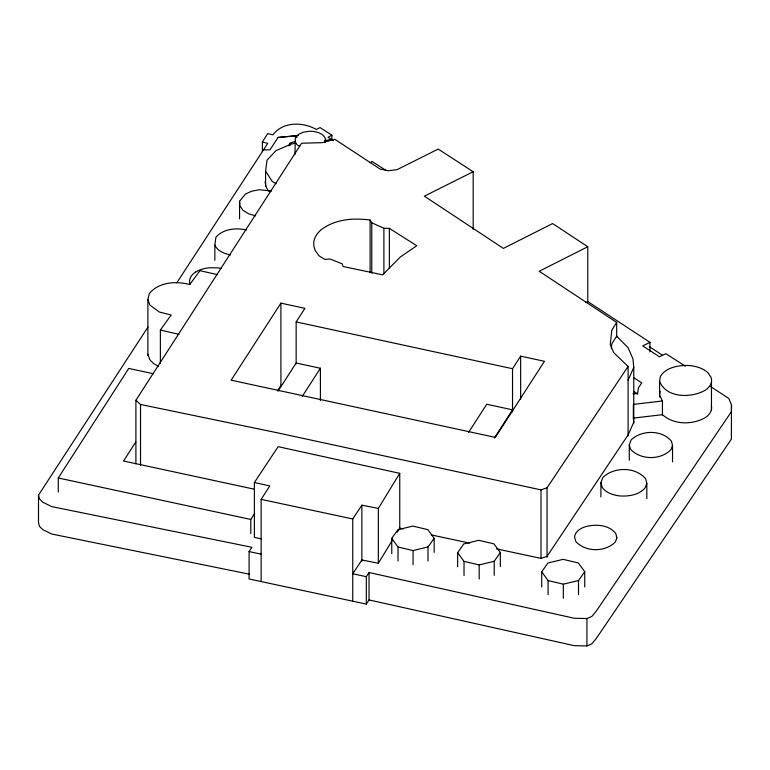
<?xml version="1.0" encoding="UTF-8"?>
<svg xmlns="http://www.w3.org/2000/svg" width="770" height="770" viewBox="0 0 770 770"><rect width="100%" height="100%" fill="white"/><g stroke="black" fill="none" stroke-linecap="round" stroke-linejoin="round"><path stroke-width="1.16" d="M710.643 386.598L728.757 398.408L731.5 404.953L731.356 411.767L596.346 610.995L591.784 616.491L586.933 618.531L574.208 618.252L369.032 572.514L366.328 576.692L366.328 604.094L249.085 578.982L249.085 551.57L251.906 547.287L51.744 506.622L42.802 502.232L39.462 498.893L38.5 495.129L147.984 327.038M325.007 142.392L325.344 138.725A15.458 8.922 0 0 0 309.434 131.256L303.274 132.199L298.308 134.471L295.333 137.724L294.929 154.606M611.332 348.319L611.813 343.863L616.674 336.134L628.099 347.742L632.921 358.743L633.768 367.415L633.768 423.433M265.592 186.359L265.592 171.084L267.007 160.208L276.016 150.631L291.031 144.106L295.555 143.23M214.859 260.318L214.859 245.043L215.927 237.141C223.406 228.815 236.024 227.564 246.39 230.009M659.582 381.468L660.362 376.52C665.867 367.473 677.379 365.538 687.138 365.432A25.872 14.938 0 0 1 707.794 372.642L710.912 377.098A25.708 14.842 0 0 1 704.762 390.544C690.815 398.1 666.579 398.254 659.582 381.468L659.582 396.954M660.208 391.218L659.582 395.174L662.441 400.978L662.441 415.069M147.879 355.49L147.879 299.472L149.322 293.591C158.966 281.791 175.984 281.021 189.747 284.505L199.95 270.694L217.448 274.611M600.908 496.929L600.908 482.838L602.804 477.544C613.873 466.668 635.577 466.582 645.674 478.834L646.829 483.396L646.829 498.662M629.283 460.229L629.283 444.954L631.063 439.988C641.535 429.785 661.95 429.631 671.45 441.21L672.528 445.474L672.528 461.913M672.528 445.474L671.045 449.536C660.872 460.325 640.544 460.229 630.543 449.237L629.283 444.954M646.829 483.396L645.231 487.699C639.139 495.014 628.898 496.496 619.898 495.938A23.283 13.437 0 0 1 602.246 487.372L600.908 482.838M628.099 380.12L633.768 367.415M288.817 145.886L290.069 143.201L295.401 141.295M366.328 576.692L352.747 573.775L361.871 559.982L378.339 563.245L378.339 508.421L399.745 473.329L278.134 446.667L254.389 482.511L254.389 537.335L260.992 538.808M378.339 563.245L392.402 540.174M397.301 532.157L399.745 528.143L403.249 528.894M262.368 151.603L262.368 142.075L267.671 133.614L272.936 134.856C282.821 121.439 302.966 121.804 316.326 129.456L320.079 127.599L331.909 135.193L331.909 139.967M587.779 301.898L587.779 246.737L539.231 271.252L616.674 322.428L611.813 330.157L610.254 344.633L613.777 352.708L628.099 366.414L628.099 435.964M250.799 533.543L250.799 519.452L254.687 513.398M58.27 492.069L58.27 477.978L128.734 368.426L153.201 373.691M135.895 463.819L135.895 400.265L301.609 143.23L322.409 142.652L334.911 139.332L380.12 169.073L388.244 170.719L397.07 169.65L438.207 149.072L473.175 171.749L473.175 229.306M135.818 441.942L123.547 461.018L254.292 489.191M296.152 363.883L296.152 321.918L304.91 308.337L280.915 303.139L231.135 380.178L495.36 437.399L544.457 361.294L520.655 356.154L512.531 368.724L512.531 411.892M277.96 391.237L296.152 363.026L320.407 368.253L320.407 400.429M494.33 438.063L512.531 409.842L486.756 404.25L468.535 432.471M277.681 390.371L280.915 385.366M302.177 396.483L320.407 368.253M261.146 581.571L261.146 499.345L269.789 485.957L254.389 482.511M366.328 604.094L369.032 599.926L369.032 572.514M176.831 282.744L267.748 143.335L262.368 142.075M296.748 137.666L296.229 135.751L278.095 137.445L269.972 149.842L263.369 149.89M352.747 601.187L352.747 518.961L361.871 505.168L378.339 508.421M547.056 557.355L547.056 487.805L628.099 366.414M457.64 566.797L457.64 552.706L463.723 543.966L478.738 540.309L493.907 543.841L500.327 552.514L500.327 566.604M494.205 575.363L494.205 561.272L500.327 552.514M541.714 587.058L541.714 571.783L547.951 563.005L563.12 559.347L578.357 562.966L584.738 571.744L584.738 587.01M578.511 594.613L578.511 580.522L584.738 571.744M391.766 553.63L391.766 538.355L397.926 529.712L412.874 526.093L427.889 529.664L434.164 538.297L434.164 552.388M428.005 561.041L428.005 546.941L434.164 538.297M160.372 363.401L160.372 330.032L171.2 314.997L159.294 312.023L149.909 305.064L147.879 299.472M239.557 218.901L239.557 201.278L245.38 194.059L251.684 191.191L259.403 189.738L271.637 191.037M370.129 162.595L372.112 161.488L386.126 170.488M331.909 135.193L328.087 137.272L333.256 140.66M585.681 302.61L587.779 301.551L649.976 342.342L649.976 351.746M473.175 171.749L424.366 196.158L503.368 248.402L552.619 223.57L587.779 246.737M649.976 342.342L642.748 345.923L659.476 356.78L665.857 353.69L685.338 366.193M369.032 599.926L574.208 645.655L586.933 645.934L591.784 643.903L596.346 638.397L731.356 439.179L731.5 404.953M135.895 400.265L140.535 404.481L278.134 432.961L541.012 489.884L547.056 487.805M457.64 552.706L464.021 561.397L479.19 564.93L494.205 561.272M391.766 538.355L398.032 546.989L413.057 550.56L428.005 546.941M541.714 571.783L548.096 580.561L563.342 584.18L578.511 580.522M324.911 140.65L331.244 139.351M662.441 400.978L633.363 404.404L633.363 418.495M278.095 137.445L298.529 135.539M632.969 393.807L637.589 393.653L638.407 387.83L641.747 382.902L633.749 377.695M371.775 222.799L383.903 228.257L389.36 228.363L416.762 245.726L400.227 257.074L382.642 274.851L343.112 266.497L342.14 263.802L329.906 258.961L324.93 259.48L319.107 255.861L315.7 251.193A43.062 24.861 0 0 1 320.897 229.989C334.671 219.19 353.334 217.718 370.11 220.037L371.775 222.799L371.775 273.158M249.557 574.218L51.744 534.034L42.802 529.644L39.462 526.305L38.5 522.532L38.5 495.129M431.267 534.9L469.796 543.148M496.65 548.894L541.012 558.404L547.056 556.325L628.099 434.935L633.768 422.239L633.363 418.1L662.441 414.674C673.75 424.867 691.778 424.963 704.762 417.956A25.708 14.842 0 0 0 711.297 405.684M261.146 499.345L352.747 518.961M58.27 477.978L250.799 519.452M249.085 551.57L261.146 554.159M296.152 321.918L512.531 368.724M160.372 330.032L178.958 334.373M255.688 215.898L248.498 213.762L243.002 210.297L239.932 205.985L239.557 201.278M158.379 366.318L153.808 363.719L149.909 359.879L147.879 354.296M276.18 183.722L272.118 181.316L265.592 171.084M299.732 146.387L297.085 144.808L294.929 141.382M649.254 346.596L662.335 355.124M633.749 391.401L637.753 393.999M269.567 191.634L267.893 190.103A44.679 25.795 0 0 1 265.169 181.528M711.47 381.872L711.47 410.477M616.674 322.428L616.674 336.817M586.933 618.531L586.933 645.934M563.342 584.18L563.342 598.28M548.096 580.561L548.096 594.661M541.012 489.884L541.012 558.231M520.655 356.154L520.655 399.322M479.19 564.93L479.19 579.03M464.021 561.397L464.021 575.498M413.057 550.56L413.057 564.66M399.745 473.329L399.745 529.337M398.032 546.989L398.032 561.08M389.36 228.363L389.36 267.931M383.903 228.257L383.903 273.822M370.11 220.037L370.11 272.792M361.871 505.168L361.871 561.176M290.069 143.201L290.069 145.588M280.915 303.139L280.915 385.876M140.535 404.481L140.535 465.638M221.231 268.451A23.86 13.773 0 0 0 217.939 267.893L209.815 267.739A23.475 13.552 0 0 0 195.57 272.108M190.151 284.101A23.389 13.504 0 0 1 195.561 272.108M230.471 254.918A23.081 13.331 0 0 1 214.859 245.043M616.857 537.864L615.451 541.81C605.499 552.379 585.643 552.282 575.835 541.551L574.613 537.335A20.877 12.06 0 0 1 586.259 526.459C596.317 524.052 609.109 524.784 615.856 533.649L616.857 537.864"/></g></svg>
